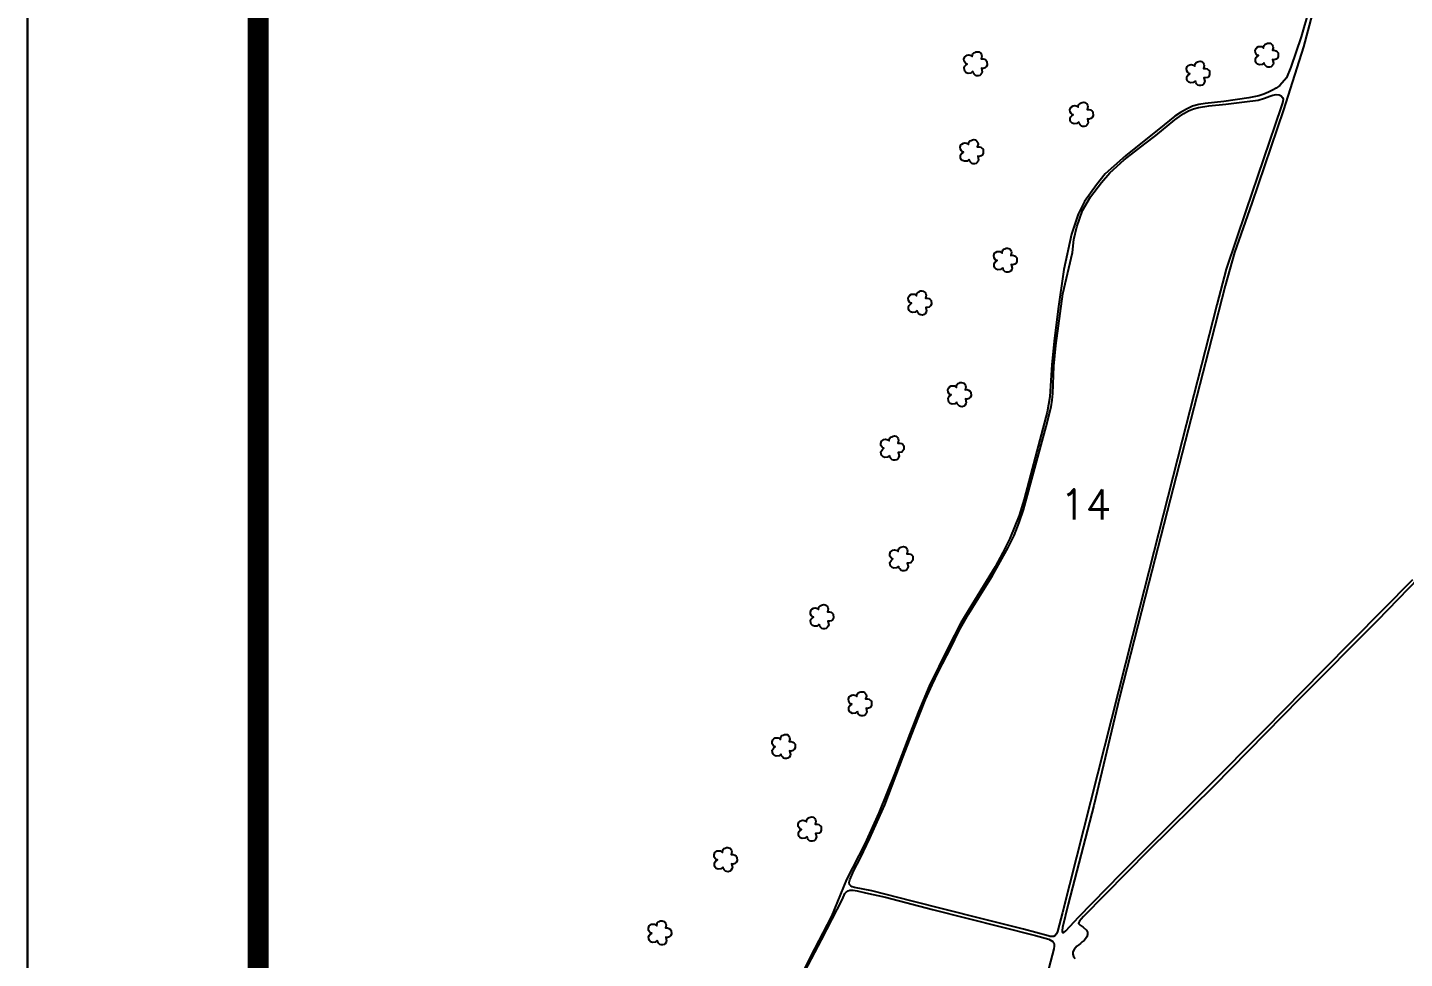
# Model space of a CAD drawing. Extents: x 723061 to 727261, y 7823092 to 7829032.
# Drawn here: x 723061 to 724256, y 7825069 to 7825877 of the extents above; entities that cross this region are included whole.
import ezdxf
from ezdxf.enums import TextEntityAlignment as Align

# ---------------------------------------------------------------- set-up
doc = ezdxf.new("R2010")
doc.units = 0
doc.header["$MEASUREMENT"] = 0
doc.linetypes.add('CONTINUO', pattern=[0])
doc.linetypes.add('LIN0', pattern=[0])
for name, color, linetype in [('0114001051', 1, 'Continuous'), ('0114001051012', 5, 'Continuous'), ('0114001051014', 5, 'Continuous'), ('0114001051015', 5, 'Continuous'), ('0114001051016', 5, 'Continuous'), ('_SIMBOLO ARVORE', 118, 'Continuous'), ('Margem', 5, 'Continuous'), ('TXT_NUM TALHOES', 7, 'Continuous')]:
    doc.layers.add(name, color=color, linetype=linetype)
doc.styles.add('SIMPLEX', font='')
doc.styles.get('SIMPLEX').set_extended_font_data('simplex.shx')

msp = doc.modelspace()

# ---------------------------------------------------------------- linework, layer by layer
at = {"layer": '0114001051'}
msp.add_lwpolyline([(724172.7, 7825891.6), (724165.9, 7825868.5), (724157.2, 7825842.2), (724153.3, 7825833), (724147.6, 7825826.4), (724144.4, 7825824.1), (724141.1, 7825822.1), (724137.6, 7825820.4), (724133.7, 7825818.7), (724129.4, 7825817.2), (724120.7, 7825815.6), (724098.9, 7825812.5), (724082.8, 7825810.7), (724077.3, 7825809.9), (724071.8, 7825808.3), (724066.6, 7825805.8), (724061.3, 7825802.9), (724056.3, 7825799.6), (724047.1, 7825792.1), (724013.7, 7825765.2), (723996, 7825749.5), (723988.4, 7825740.2), (723977.9, 7825725.6), (723972.5, 7825714.7), (723966.8, 7825697.2), (723960.1, 7825666.5), (723955.3, 7825632.6), (723951.7, 7825604.5), (723949.6, 7825584.3), (723948.8, 7825570.2), (723947.8, 7825556.3), (723946.8, 7825549.5), (723945.5, 7825542.9), (723936.5, 7825508.9), (723925.7, 7825467.4), (723921.3, 7825453.2), (723913.3, 7825433.4), (723907.1, 7825421), (723900.5, 7825408.6), (723882.6, 7825379.4), (723870.8, 7825360), (723860, 7825339.4), (723843.1, 7825305.1), (723834.1, 7825283.8), (723826.3, 7825263.9), (723813.3, 7825229.7), (723799.5, 7825195.3), (723787.5, 7825168.4), (723771.5, 7825137.3), (723758.5, 7825105.5), (723739.9, 7825070.1), (723718, 7825025.8)], dxfattribs=at)
at = {"layer": '0114001051012', "elevation": 705}
msp.add_lwpolyline([(724175.6, 7825888.2), (724168.2, 7825859.8), (724150.8, 7825805.1), (724123.2, 7825724.3), (724108.3, 7825681.3), (724104, 7825667), (724100, 7825652.4), (724088.2, 7825606.2), (724062.7, 7825507.3), (724033.9, 7825394.9), (724008.5, 7825295.3), (723986.2, 7825201.6), (723963.7, 7825116), (723958.9, 7825095.9), (723958.6, 7825093.1), (723958.7, 7825092.2), (723959, 7825091.4), (723960, 7825091.3), (723961.8, 7825093), (723972.9, 7825104.8), (724009.7, 7825142.5), (724046.3, 7825179.1), (724084.3, 7825216.8), (724134.4, 7825267.5), (724184.8, 7825318.7), (724262.9, 7825397.6)], dxfattribs=at)
at = {"layer": '0114001051014', "elevation": 692.5}
msp.add_lwpolyline([(724148.6, 7825807.7), (724118, 7825717.6), (724101, 7825666.9), (724092.8, 7825635.9), (724062.7, 7825518.2), (724025.7, 7825372.8), (723958.8, 7825108.7), (723954.7, 7825092.3), (723953.7, 7825090.2), (723952.6, 7825088.8), (723951.2, 7825088.1), (723949.7, 7825087.9), (723948.2, 7825088), (723946.4, 7825088.4), (723925.1, 7825094.3), (723886.8, 7825104), (723828.5, 7825118.7), (723793.4, 7825127.5), (723778.4, 7825130.4), (723776.5, 7825131.1), (723775.1, 7825132), (723774.2, 7825133.2), (723773.9, 7825134.7), (723774.3, 7825137.1), (723777.8, 7825145.2), (723783.4, 7825155.6), (723791.8, 7825173.2), (723804.6, 7825202.2), (723820.7, 7825244.1), (723830.3, 7825268.6), (723840.1, 7825293.7), (723845.8, 7825306.2), (723851.4, 7825318), (723862, 7825338.5), (723869.3, 7825353.3), (723877.2, 7825367.7), (723886.4, 7825382), (723898, 7825400.6), (723911.9, 7825425.4), (723917, 7825436), (723921.4, 7825447.2), (723925.2, 7825458.2), (723944.7, 7825530.5), (723949, 7825547.5), (723949.9, 7825553.2), (723950.5, 7825559.1), (723951.5, 7825582.7), (723953.2, 7825600.6), (723959.3, 7825645.4), (723967.6, 7825681.4), (723968.8, 7825692.8), (723971.4, 7825703.8), (723976.3, 7825717.8), (723983.3, 7825729.8), (723992.7, 7825742), (724000, 7825750.4), (724012.3, 7825761.8), (724030.4, 7825775.6), (724039.9, 7825782.9), (724056.5, 7825796.4), (724060.4, 7825799.5), (724064.3, 7825802), (724068.4, 7825804.2), (724072.5, 7825806), (724077, 7825807.3), (724085.8, 7825808.6), (724100.8, 7825810), (724116.8, 7825812), (724128.6, 7825813.6), (724134.3, 7825815.2), (724138.8, 7825817.1), (724141.5, 7825818), (724144.3, 7825818.5), (724146.8, 7825818.3), (724148.7, 7825817.3), (724149.8, 7825815.9), (724150.3, 7825814.3), (724150.1, 7825812.5), (724149.5, 7825810.5)], close=True, dxfattribs=at)
at = {"layer": '0114001051015', "elevation": 712.6}
msp.add_lwpolyline([(724276.9, 7825408.2), (724232.2, 7825362), (724164.9, 7825294.3), (724090.2, 7825218.5), (724033.3, 7825162.2), (723977.1, 7825105.2), (723975, 7825103), (723973.8, 7825101.4), (723973.2, 7825100), (723972.9, 7825099.3), (723973.4, 7825098.7), (723974.3, 7825097.7), (723976.9, 7825096.1), (723979.7, 7825093.5), (723980.5, 7825091.7), (723980.6, 7825089.7), (723980, 7825087.7), (723978.9, 7825085.9), (723977.6, 7825084.5), (723976.1, 7825083.2), (723974.6, 7825081.9), (723973, 7825080.7), (723971.5, 7825079.5), (723968.9, 7825076.6), (723968, 7825074.7), (723967.9, 7825072.7), (723968.5, 7825070.7), (723969.9, 7825068.8)], dxfattribs=at)
at = {"layer": '0114001051016', "elevation": 681.3}
msp.add_lwpolyline([(723732.5, 7825052), (723749.7, 7825085.1), (723767.9, 7825120.3), (723769.9, 7825125.2), (723771.1, 7825126.5), (723772.8, 7825127.5), (723774.4, 7825128.1), (723777.3, 7825128.1), (723780.7, 7825127.5), (723787.9, 7825125.9), (723805.2, 7825122.1), (723846.1, 7825111.4), (723935.4, 7825088.9), (723947, 7825085.6), (723950.5, 7825083.7), (723951.3, 7825082.5), (723951.8, 7825081.3), (723951.7, 7825079.6), (723951.3, 7825077.4), (723942.5, 7825043)], dxfattribs=at)
at = {"layer": '_SIMBOLO ARVORE', "linetype": 'CONTINUO'}
for points in [[(724133.9, 7825846, 0), (724132.1, 7825844.5, 0), (724129.8, 7825844.2, 0), (724128.1, 7825844.9, 0), (724127, 7825846, 0), (724126.5, 7825847.3, 0), (724126.4, 7825849.3, 0), (724127, 7825850.5, 0), (724127.6, 7825851.4, 0), (724129, 7825852.3, 0), (724128.1, 7825852.5, 0), (724127.3, 7825853.2, 0), (724126.3, 7825854.8, 0), (724126.1, 7825856.6, 0), (724126.9, 7825858.5, 0), (724127.6, 7825859.2, 0), (724128.9, 7825860, 0), (724130.4, 7825860.2, 0), (724131.5, 7825860.1, 0), (724132.4, 7825859.6, 0), (724133.4, 7825858.8, 0), (724133.7, 7825860.4, 0), (724133.9, 7825861.1, 0), (724134.7, 7825862, 0), (724135.8, 7825862.4, 0), (724136.8, 7825862.9, 0), (724138, 7825863, 0), (724139.2, 7825862.9, 0), (724140.1, 7825862.4, 0), (724140.8, 7825861.6, 0), (724141.4, 7825860.5, 0), (724141.6, 7825859.1, 0), (724141.1, 7825856.8, 0), (724142.7, 7825856.8, 0), (724144.1, 7825856.5, 0), (724145.3, 7825855.5, 0), (724146.1, 7825854.7, 0), (724146.2, 7825851.4, 0), (724145.5, 7825850, 0), (724144.4, 7825849, 0), (724142.7, 7825848.6, 0), (724141.3, 7825848.7, 0), (724142.1, 7825845.7, 0), (724141.7, 7825844.4, 0), (724140.8, 7825843.2, 0), (724139.9, 7825842.4, 0), (724138.5, 7825842.1, 0), (724137.2, 7825842.1, 0), (724136.1, 7825842.4, 0), (724135, 7825843.6, 0), (724134.2, 7825844.6, 0), (724133.9, 7825846.2, 0)], [(723881.2, 7825838.6, 0), (723879.3, 7825837, 0), (723877, 7825836.8, 0), (723875.4, 7825837.4, 0), (723874.2, 7825838.6, 0), (723873.8, 7825839.9, 0), (723873.6, 7825841.8, 0), (723874.3, 7825843, 0), (723874.9, 7825843.9, 0), (723876.2, 7825844.8, 0), (723875.4, 7825845.1, 0), (723874.6, 7825845.8, 0), (723873.6, 7825847.3, 0), (723873.4, 7825849.2, 0), (723874.1, 7825851.1, 0), (723874.9, 7825851.8, 0), (723876.2, 7825852.6, 0), (723877.6, 7825852.8, 0), (723878.8, 7825852.6, 0), (723879.7, 7825852.2, 0), (723880.6, 7825851.3, 0), (723880.9, 7825853, 0), (723881.2, 7825853.7, 0), (723881.9, 7825854.6, 0), (723883, 7825855, 0), (723884.1, 7825855.5, 0), (723885.3, 7825855.6, 0), (723886.4, 7825855.4, 0), (723887.3, 7825854.9, 0), (723888, 7825854.2, 0), (723888.6, 7825853, 0), (723888.9, 7825851.7, 0), (723888.3, 7825849.3, 0), (723890, 7825849.4, 0), (723891.3, 7825849, 0), (723892.6, 7825848, 0), (723893.3, 7825847.2, 0), (723893.5, 7825844, 0), (723892.7, 7825842.5, 0), (723891.7, 7825841.6, 0), (723890, 7825841.1, 0), (723888.6, 7825841.2, 0), (723889.3, 7825838.2, 0), (723889, 7825836.9, 0), (723888.1, 7825835.7, 0), (723887.1, 7825834.9, 0), (723885.8, 7825834.6, 0), (723884.4, 7825834.7, 0), (723883.4, 7825835, 0), (723882.2, 7825836.1, 0), (723881.5, 7825837.2, 0), (723881.2, 7825838.7, 0)], [(724074.2, 7825830.3, 0), (724072.4, 7825828.8, 0), (724070.1, 7825828.5, 0), (724068.5, 7825829.1, 0), (724067.3, 7825830.3, 0), (724066.8, 7825831.6, 0), (724066.7, 7825833.5, 0), (724067.3, 7825834.7, 0), (724068, 7825835.6, 0), (724069.3, 7825836.5, 0), (724068.5, 7825836.8, 0), (724067.6, 7825837.5, 0), (724066.7, 7825839, 0), (724066.5, 7825840.9, 0), (724067.2, 7825842.8, 0), (724067.9, 7825843.5, 0), (724069.3, 7825844.3, 0), (724070.7, 7825844.5, 0), (724071.8, 7825844.3, 0), (724072.7, 7825843.9, 0), (724073.7, 7825843, 0), (724074, 7825844.7, 0), (724074.3, 7825845.4, 0), (724075, 7825846.3, 0), (724076.1, 7825846.7, 0), (724077.2, 7825847.2, 0), (724078.4, 7825847.3, 0), (724079.5, 7825847.1, 0), (724080.4, 7825846.6, 0), (724081.1, 7825845.9, 0), (724081.7, 7825844.7, 0), (724081.9, 7825843.4, 0), (724081.4, 7825841.1, 0), (724083, 7825841.1, 0), (724084.4, 7825840.8, 0), (724085.7, 7825839.7, 0), (724086.4, 7825838.9, 0), (724086.6, 7825835.7, 0), (724085.8, 7825834.2, 0), (724084.7, 7825833.3, 0), (724083.1, 7825832.8, 0), (724081.6, 7825833, 0), (724082.4, 7825829.9, 0), (724082, 7825828.7, 0), (724081.2, 7825827.4, 0), (724080.2, 7825826.7, 0), (724078.8, 7825826.3, 0), (724077.5, 7825826.4, 0), (724076.5, 7825826.7, 0), (724075.3, 7825827.8, 0), (724074.5, 7825828.9, 0), (724074.3, 7825830.4, 0)], [(723973.1, 7825794.7, 0), (723971.3, 7825793.2, 0), (723969, 7825792.9, 0), (723967.4, 7825793.5, 0), (723966.2, 7825794.7, 0), (723965.7, 7825796, 0), (723965.6, 7825797.9, 0), (723966.2, 7825799.1, 0), (723966.9, 7825800, 0), (723968.2, 7825800.9, 0), (723967.4, 7825801.2, 0), (723966.5, 7825801.9, 0), (723965.6, 7825803.4, 0), (723965.4, 7825805.3, 0), (723966.1, 7825807.2, 0), (723966.8, 7825807.9, 0), (723968.2, 7825808.7, 0), (723969.6, 7825808.9, 0), (723970.7, 7825808.7, 0), (723971.6, 7825808.3, 0), (723972.6, 7825807.4, 0), (723972.9, 7825809.1, 0), (723973.2, 7825809.8, 0), (723973.9, 7825810.7, 0), (723975, 7825811.1, 0), (723976.1, 7825811.6, 0), (723977.3, 7825811.7, 0), (723978.4, 7825811.5, 0), (723979.3, 7825811, 0), (723980, 7825810.3, 0), (723980.6, 7825809.1, 0), (723980.8, 7825807.8, 0), (723980.3, 7825805.4, 0), (723981.9, 7825805.5, 0), (723983.3, 7825805.1, 0), (723984.6, 7825804.1, 0), (723985.3, 7825803.3, 0), (723985.5, 7825800.1, 0), (723984.7, 7825798.6, 0), (723983.6, 7825797.7, 0), (723982, 7825797.2, 0), (723980.5, 7825797.4, 0), (723981.3, 7825794.3, 0), (723981, 7825793, 0), (723980.1, 7825791.8, 0), (723979.1, 7825791.1, 0), (723977.8, 7825790.7, 0), (723976.4, 7825790.8, 0), (723975.4, 7825791.1, 0), (723974.2, 7825792.2, 0), (723973.4, 7825793.3, 0), (723973.2, 7825794.8, 0)], [(723877.9, 7825762.2, 0), (723876.1, 7825760.7, 0), (723873.8, 7825760.5, 0), (723872.1, 7825761.1, 0), (723871, 7825762.2, 0), (723870.5, 7825763.6, 0), (723870.3, 7825765.5, 0), (723871, 7825766.7, 0), (723871.6, 7825767.6, 0), (723873, 7825768.5, 0), (723872.1, 7825768.8, 0), (723871.3, 7825769.5, 0), (723870.3, 7825771, 0), (723870.1, 7825772.8, 0), (723870.8, 7825774.8, 0), (723871.6, 7825775.4, 0), (723872.9, 7825776.3, 0), (723874.3, 7825776.5, 0), (723875.5, 7825776.3, 0), (723876.4, 7825775.9, 0), (723877.4, 7825775, 0), (723877.7, 7825776.7, 0), (723877.9, 7825777.3, 0), (723878.6, 7825778.3, 0), (723879.7, 7825778.7, 0), (723880.8, 7825779.2, 0), (723882, 7825779.3, 0), (723883.1, 7825779.1, 0), (723884.1, 7825778.6, 0), (723884.7, 7825777.9, 0), (723885.3, 7825776.7, 0), (723885.6, 7825775.4, 0), (723885, 7825773, 0), (723886.7, 7825773, 0), (723888, 7825772.7, 0), (723889.3, 7825771.7, 0), (723890, 7825770.9, 0), (723890.2, 7825767.7, 0), (723889.4, 7825766.2, 0), (723888.4, 7825765.2, 0), (723886.7, 7825764.8, 0), (723885.3, 7825764.9, 0), (723886, 7825761.9, 0), (723885.7, 7825760.6, 0), (723884.8, 7825759.4, 0), (723883.9, 7825758.6, 0), (723882.5, 7825758.3, 0), (723881.1, 7825758.4, 0), (723880.1, 7825758.7, 0), (723879, 7825759.8, 0), (723878.2, 7825760.8, 0), (723877.9, 7825762.4, 0)], [(723907, 7825668.2, 0), (723905.2, 7825666.7, 0), (723902.9, 7825666.4, 0), (723901.3, 7825667, 0), (723900.1, 7825668.2, 0), (723899.6, 7825669.5, 0), (723899.5, 7825671.4, 0), (723900.1, 7825672.6, 0), (723900.8, 7825673.5, 0), (723902.1, 7825674.4, 0), (723901.3, 7825674.7, 0), (723900.4, 7825675.4, 0), (723899.5, 7825676.9, 0), (723899.3, 7825678.8, 0), (723900, 7825680.7, 0), (723900.7, 7825681.4, 0), (723902.1, 7825682.2, 0), (723903.5, 7825682.4, 0), (723904.6, 7825682.2, 0), (723905.5, 7825681.8, 0), (723906.5, 7825680.9, 0), (723906.8, 7825682.6, 0), (723907.1, 7825683.3, 0), (723907.8, 7825684.2, 0), (723908.9, 7825684.6, 0), (723910, 7825685.1, 0), (723911.2, 7825685.2, 0), (723912.3, 7825685, 0), (723913.2, 7825684.5, 0), (723913.9, 7825683.8, 0), (723914.5, 7825682.6, 0), (723914.7, 7825681.3, 0), (723914.2, 7825678.9, 0), (723915.8, 7825679, 0), (723917.2, 7825678.6, 0), (723918.5, 7825677.6, 0), (723919.2, 7825676.8, 0), (723919.4, 7825673.6, 0), (723918.6, 7825672.1, 0), (723917.5, 7825671.2, 0), (723915.9, 7825670.7, 0), (723914.4, 7825670.9, 0), (723915.2, 7825667.8, 0), (723914.9, 7825666.6, 0), (723914, 7825665.3, 0), (723913, 7825664.6, 0), (723911.7, 7825664.2, 0), (723910.3, 7825664.3, 0), (723909.3, 7825664.6, 0), (723908.1, 7825665.7, 0), (723907.3, 7825666.8, 0), (723907.1, 7825668.3, 0)], [(723832.8, 7825631.1, 0), (723831, 7825629.6, 0), (723828.7, 7825629.3, 0), (723827, 7825629.9, 0), (723825.9, 7825631.1, 0), (723825.4, 7825632.4, 0), (723825.3, 7825634.3, 0), (723825.9, 7825635.5, 0), (723826.6, 7825636.4, 0), (723827.9, 7825637.3, 0), (723827, 7825637.6, 0), (723826.2, 7825638.3, 0), (723825.2, 7825639.8, 0), (723825, 7825641.7, 0), (723825.8, 7825643.6, 0), (723826.5, 7825644.3, 0), (723827.8, 7825645.1, 0), (723829.3, 7825645.3, 0), (723830.4, 7825645.1, 0), (723831.3, 7825644.7, 0), (723832.3, 7825643.8, 0), (723832.6, 7825645.5, 0), (723832.8, 7825646.2, 0), (723833.6, 7825647.1, 0), (723834.7, 7825647.5, 0), (723835.7, 7825648, 0), (723836.9, 7825648.1, 0), (723838.1, 7825647.9, 0), (723839, 7825647.4, 0), (723839.7, 7825646.7, 0), (723840.3, 7825645.5, 0), (723840.5, 7825644.2, 0), (723840, 7825641.8, 0), (723841.6, 7825641.9, 0), (723843, 7825641.5, 0), (723844.2, 7825640.5, 0), (723845, 7825639.7, 0), (723845.1, 7825636.5, 0), (723844.4, 7825635, 0), (723843.3, 7825634.1, 0), (723841.6, 7825633.6, 0), (723840.2, 7825633.8, 0), (723841, 7825630.7, 0), (723840.6, 7825629.5, 0), (723839.7, 7825628.2, 0), (723838.8, 7825627.5, 0), (723837.4, 7825627.1, 0), (723836.1, 7825627.2, 0), (723835, 7825627.5, 0), (723833.9, 7825628.6, 0), (723833.1, 7825629.7, 0), (723832.8, 7825631.2, 0)], [(723867.3, 7825551.6, 0), (723865.5, 7825550.1, 0), (723863.1, 7825549.8, 0), (723861.5, 7825550.4, 0), (723860.3, 7825551.6, 0), (723859.9, 7825552.9, 0), (723859.7, 7825554.8, 0), (723860.4, 7825556, 0), (723861, 7825556.9, 0), (723862.3, 7825557.8, 0), (723861.5, 7825558.1, 0), (723860.7, 7825558.8, 0), (723859.7, 7825560.3, 0), (723859.5, 7825562.2, 0), (723860.2, 7825564.1, 0), (723861, 7825564.8, 0), (723862.3, 7825565.6, 0), (723863.7, 7825565.8, 0), (723864.9, 7825565.6, 0), (723865.8, 7825565.2, 0), (723866.8, 7825564.3, 0), (723867, 7825566, 0), (723867.3, 7825566.7, 0), (723868, 7825567.6, 0), (723869.1, 7825568, 0), (723870.2, 7825568.5, 0), (723871.4, 7825568.6, 0), (723872.5, 7825568.4, 0), (723873.5, 7825567.9, 0), (723874.1, 7825567.2, 0), (723874.7, 7825566, 0), (723875, 7825564.7, 0), (723874.4, 7825562.3, 0), (723876.1, 7825562.4, 0), (723877.4, 7825562, 0), (723878.7, 7825561, 0), (723879.4, 7825560.2, 0), (723879.6, 7825557, 0), (723878.8, 7825555.5, 0), (723877.8, 7825554.6, 0), (723876.1, 7825554.1, 0), (723874.7, 7825554.3, 0), (723875.4, 7825551.2, 0), (723875.1, 7825550, 0), (723874.2, 7825548.7, 0), (723873.3, 7825548, 0), (723871.9, 7825547.6, 0), (723870.5, 7825547.7, 0), (723869.5, 7825548, 0), (723868.4, 7825549.1, 0), (723867.6, 7825550.2, 0), (723867.3, 7825551.7, 0)], [(723808.9, 7825505.2, 0), (723807.1, 7825503.7, 0), (723804.8, 7825503.4, 0), (723803.2, 7825504, 0), (723802, 7825505.2, 0), (723801.5, 7825506.5, 0), (723801.4, 7825508.4, 0), (723802, 7825509.7, 0), (723802.7, 7825510.6, 0), (723804, 7825511.5, 0), (723803.2, 7825511.7, 0), (723802.3, 7825512.4, 0), (723801.4, 7825514, 0), (723801.2, 7825515.8, 0), (723801.9, 7825517.7, 0), (723802.6, 7825518.4, 0), (723804, 7825519.2, 0), (723805.4, 7825519.4, 0), (723806.5, 7825519.2, 0), (723807.4, 7825518.8, 0), (723808.4, 7825517.9, 0), (723808.7, 7825519.6, 0), (723809, 7825520.3, 0), (723809.7, 7825521.2, 0), (723810.8, 7825521.6, 0), (723811.9, 7825522.1, 0), (723813.1, 7825522.2, 0), (723814.2, 7825522, 0), (723815.1, 7825521.6, 0), (723815.8, 7825520.8, 0), (723816.4, 7825519.6, 0), (723816.6, 7825518.3, 0), (723816.1, 7825516, 0), (723817.7, 7825516, 0), (723819.1, 7825515.7, 0), (723820.4, 7825514.7, 0), (723821.1, 7825513.8, 0), (723821.3, 7825510.6, 0), (723820.5, 7825509.2, 0), (723819.4, 7825508.2, 0), (723817.8, 7825507.8, 0), (723816.3, 7825507.9, 0), (723817.1, 7825504.9, 0), (723816.7, 7825503.6, 0), (723815.9, 7825502.3, 0), (723814.9, 7825501.6, 0), (723813.5, 7825501.2, 0), (723812.2, 7825501.3, 0), (723811.2, 7825501.6, 0), (723810, 7825502.8, 0), (723809.2, 7825503.8, 0), (723809, 7825505.4, 0)], [(723816.7, 7825409.2, 0), (723814.9, 7825407.7, 0), (723812.6, 7825407.4, 0), (723811, 7825408.1, 0), (723809.8, 7825409.2, 0), (723809.4, 7825410.5, 0), (723809.2, 7825412.4, 0), (723809.9, 7825413.7, 0), (723810.5, 7825414.6, 0), (723811.8, 7825415.5, 0), (723811, 7825415.7, 0), (723810.2, 7825416.4, 0), (723809.2, 7825418, 0), (723809, 7825419.8, 0), (723809.7, 7825421.7, 0), (723810.5, 7825422.4, 0), (723811.8, 7825423.2, 0), (723813.2, 7825423.4, 0), (723814.4, 7825423.2, 0), (723815.3, 7825422.8, 0), (723816.2, 7825422, 0), (723816.5, 7825423.6, 0), (723816.8, 7825424.3, 0), (723817.5, 7825425.2, 0), (723818.6, 7825425.6, 0), (723819.7, 7825426.1, 0), (723820.9, 7825426.2, 0), (723822, 7825426.1, 0), (723822.9, 7825425.6, 0), (723823.6, 7825424.8, 0), (723824.2, 7825423.6, 0), (723824.5, 7825422.3, 0), (723823.9, 7825420, 0), (723825.6, 7825420, 0), (723826.9, 7825419.7, 0), (723828.2, 7825418.7, 0), (723828.9, 7825417.8, 0), (723829.1, 7825414.6, 0), (723828.3, 7825413.2, 0), (723827.3, 7825412.2, 0), (723825.6, 7825411.8, 0), (723824.2, 7825411.9, 0), (723824.9, 7825408.9, 0), (723824.6, 7825407.6, 0), (723823.7, 7825406.4, 0), (723822.7, 7825405.6, 0), (723821.4, 7825405.3, 0), (723820, 7825405.3, 0), (723819, 7825405.6, 0), (723817.8, 7825406.8, 0), (723817, 7825407.8, 0), (723816.8, 7825409.4, 0)], [(723747.8, 7825358.9, 0), (723746, 7825357.3, 0), (723743.7, 7825357.1, 0), (723742.1, 7825357.7, 0), (723740.9, 7825358.8, 0), (723740.4, 7825360.2, 0), (723740.3, 7825362.1, 0), (723740.9, 7825363.3, 0), (723741.6, 7825364.2, 0), (723742.9, 7825365.1, 0), (723742.1, 7825365.4, 0), (723741.2, 7825366.1, 0), (723740.2, 7825367.6, 0), (723740.1, 7825369.4, 0), (723740.8, 7825371.4, 0), (723741.5, 7825372, 0), (723742.9, 7825372.9, 0), (723744.3, 7825373.1, 0), (723745.4, 7825372.9, 0), (723746.3, 7825372.5, 0), (723747.3, 7825371.6, 0), (723747.6, 7825373.3, 0), (723747.8, 7825374, 0), (723748.6, 7825374.9, 0), (723749.7, 7825375.3, 0), (723750.7, 7825375.8, 0), (723751.9, 7825375.9, 0), (723753.1, 7825375.7, 0), (723754, 7825375.2, 0), (723754.7, 7825374.5, 0), (723755.3, 7825373.3, 0), (723755.5, 7825372, 0), (723755, 7825369.6, 0), (723756.6, 7825369.7, 0), (723758, 7825369.3, 0), (723759.3, 7825368.3, 0), (723760, 7825367.5, 0), (723760.2, 7825364.3, 0), (723759.4, 7825362.8, 0), (723758.3, 7825361.9, 0), (723756.7, 7825361.4, 0), (723755.2, 7825361.5, 0), (723756, 7825358.5, 0), (723755.6, 7825357.2, 0), (723754.8, 7825356, 0), (723753.8, 7825355.2, 0), (723752.4, 7825354.9, 0), (723751.1, 7825355, 0), (723750.1, 7825355.3, 0), (723748.9, 7825356.4, 0), (723748.1, 7825357.4, 0), (723747.9, 7825359, 0)], [(723781, 7825283.3, 0), (723779.1, 7825281.8, 0), (723776.8, 7825281.5, 0), (723775.2, 7825282.2, 0), (723774, 7825283.3, 0), (723773.6, 7825284.6, 0), (723773.4, 7825286.6, 0), (723774.1, 7825287.8, 0), (723774.7, 7825288.7, 0), (723776, 7825289.6, 0), (723775.2, 7825289.9, 0), (723774.4, 7825290.5, 0), (723773.4, 7825292.1, 0), (723773.2, 7825293.9, 0), (723773.9, 7825295.8, 0), (723774.7, 7825296.5, 0), (723776, 7825297.3, 0), (723777.4, 7825297.5, 0), (723778.6, 7825297.4, 0), (723779.5, 7825297, 0), (723780.4, 7825296.1, 0), (723780.7, 7825297.8, 0), (723781, 7825298.4, 0), (723781.7, 7825299.4, 0), (723782.8, 7825299.8, 0), (723783.9, 7825300.2, 0), (723785.1, 7825300.3, 0), (723786.2, 7825300.2, 0), (723787.1, 7825299.7, 0), (723787.8, 7825299, 0), (723788.4, 7825297.8, 0), (723788.7, 7825296.4, 0), (723788.1, 7825294.1, 0), (723789.8, 7825294.1, 0), (723791.1, 7825293.8, 0), (723792.4, 7825292.8, 0), (723793.1, 7825292, 0), (723793.3, 7825288.7, 0), (723792.5, 7825287.3, 0), (723791.5, 7825286.3, 0), (723789.8, 7825285.9, 0), (723788.4, 7825286, 0), (723789.1, 7825283, 0), (723788.8, 7825281.7, 0), (723787.9, 7825280.5, 0), (723786.9, 7825279.7, 0), (723785.6, 7825279.4, 0), (723784.2, 7825279.5, 0), (723783.2, 7825279.7, 0), (723782, 7825280.9, 0), (723781.3, 7825281.9, 0), (723781, 7825283.5, 0)], [(723714.7, 7825246.2, 0), (723712.9, 7825244.7, 0), (723710.5, 7825244.4, 0), (723708.9, 7825245.1, 0), (723707.7, 7825246.2, 0), (723707.3, 7825247.5, 0), (723707.1, 7825249.5, 0), (723707.8, 7825250.7, 0), (723708.4, 7825251.6, 0), (723709.7, 7825252.5, 0), (723708.9, 7825252.8, 0), (723708.1, 7825253.4, 0), (723707.1, 7825255, 0), (723706.9, 7825256.8, 0), (723707.6, 7825258.7, 0), (723708.4, 7825259.4, 0), (723709.7, 7825260.2, 0), (723711.1, 7825260.4, 0), (723712.3, 7825260.3, 0), (723713.2, 7825259.9, 0), (723714.2, 7825259, 0), (723714.4, 7825260.7, 0), (723714.7, 7825261.3, 0), (723715.4, 7825262.3, 0), (723716.5, 7825262.7, 0), (723717.6, 7825263.1, 0), (723718.8, 7825263.2, 0), (723719.9, 7825263.1, 0), (723720.9, 7825262.6, 0), (723721.5, 7825261.9, 0), (723722.1, 7825260.7, 0), (723722.4, 7825259.3, 0), (723721.8, 7825257, 0), (723723.5, 7825257, 0), (723724.8, 7825256.7, 0), (723726.1, 7825255.7, 0), (723726.8, 7825254.9, 0), (723727, 7825251.6, 0), (723726.2, 7825250.2, 0), (723725.2, 7825249.2, 0), (723723.5, 7825248.8, 0), (723722.1, 7825248.9, 0), (723722.8, 7825245.9, 0), (723722.5, 7825244.6, 0), (723721.6, 7825243.4, 0), (723720.7, 7825242.6, 0), (723719.3, 7825242.3, 0), (723717.9, 7825242.4, 0), (723716.9, 7825242.6, 0), (723715.8, 7825243.8, 0), (723715, 7825244.8, 0), (723714.7, 7825246.4, 0)], [(723737.2, 7825174.7, 0), (723735.4, 7825173.2, 0), (723733.1, 7825172.9, 0), (723731.4, 7825173.5, 0), (723730.3, 7825174.7, 0), (723729.8, 7825176, 0), (723729.7, 7825177.9, 0), (723730.3, 7825179.1, 0), (723731, 7825180, 0), (723732.3, 7825180.9, 0), (723731.4, 7825181.2, 0), (723730.6, 7825181.9, 0), (723729.6, 7825183.4, 0), (723729.5, 7825185.3, 0), (723730.2, 7825187.2, 0), (723730.9, 7825187.9, 0), (723732.3, 7825188.7, 0), (723733.7, 7825188.9, 0), (723734.8, 7825188.7, 0), (723735.7, 7825188.3, 0), (723736.7, 7825187.4, 0), (723737, 7825189.1, 0), (723737.2, 7825189.8, 0), (723738, 7825190.7, 0), (723739.1, 7825191.1, 0), (723740.1, 7825191.6, 0), (723741.3, 7825191.7, 0), (723742.5, 7825191.5, 0), (723743.4, 7825191, 0), (723744.1, 7825190.3, 0), (723744.7, 7825189.1, 0), (723744.9, 7825187.8, 0), (723744.4, 7825185.5, 0), (723746, 7825185.5, 0), (723747.4, 7825185.1, 0), (723748.7, 7825184.1, 0), (723749.4, 7825183.3, 0), (723749.6, 7825180.1, 0), (723748.8, 7825178.6, 0), (723747.7, 7825177.7, 0), (723746.1, 7825177.2, 0), (723744.6, 7825177.4, 0), (723745.4, 7825174.3, 0), (723745, 7825173.1, 0), (723744.2, 7825171.8, 0), (723743.2, 7825171.1, 0), (723741.8, 7825170.7, 0), (723740.5, 7825170.8, 0), (723739.5, 7825171.1, 0), (723738.3, 7825172.2, 0), (723737.5, 7825173.3, 0), (723737.3, 7825174.8, 0)], [(723664.3, 7825148.2, 0), (723662.5, 7825146.7, 0), (723660.2, 7825146.4, 0), (723658.5, 7825147, 0), (723657.4, 7825148.2, 0), (723656.9, 7825149.5, 0), (723656.8, 7825151.4, 0), (723657.4, 7825152.6, 0), (723658, 7825153.5, 0), (723659.4, 7825154.4, 0), (723658.5, 7825154.7, 0), (723657.7, 7825155.4, 0), (723656.7, 7825156.9, 0), (723656.5, 7825158.8, 0), (723657.2, 7825160.7, 0), (723658, 7825161.4, 0), (723659.3, 7825162.2, 0), (723660.8, 7825162.4, 0), (723661.9, 7825162.2, 0), (723662.8, 7825161.8, 0), (723663.8, 7825160.9, 0), (723664.1, 7825162.6, 0), (723664.3, 7825163.3, 0), (723665.1, 7825164.2, 0), (723666.1, 7825164.6, 0), (723667.2, 7825165.1, 0), (723668.4, 7825165.2, 0), (723669.5, 7825165, 0), (723670.5, 7825164.5, 0), (723671.2, 7825163.8, 0), (723671.8, 7825162.6, 0), (723672, 7825161.3, 0), (723671.4, 7825159, 0), (723673.1, 7825159, 0), (723674.5, 7825158.6, 0), (723675.7, 7825157.6, 0), (723676.4, 7825156.8, 0), (723676.6, 7825153.6, 0), (723675.8, 7825152.1, 0), (723674.8, 7825151.2, 0), (723673.1, 7825150.7, 0), (723671.7, 7825150.9, 0), (723672.5, 7825147.8, 0), (723672.1, 7825146.6, 0), (723671.2, 7825145.3, 0), (723670.3, 7825144.6, 0), (723668.9, 7825144.2, 0), (723667.6, 7825144.3, 0), (723666.5, 7825144.6, 0), (723665.4, 7825145.7, 0), (723664.6, 7825146.8, 0), (723664.3, 7825148.3, 0)], [(723607.3, 7825084.6, 0), (723605.5, 7825083.1, 0), (723603.2, 7825082.8, 0), (723601.5, 7825083.4, 0), (723600.4, 7825084.6, 0), (723599.9, 7825085.9, 0), (723599.7, 7825087.8, 0), (723600.4, 7825089, 0), (723601, 7825089.9, 0), (723602.4, 7825090.8, 0), (723601.5, 7825091.1, 0), (723600.7, 7825091.8, 0), (723599.7, 7825093.3, 0), (723599.5, 7825095.2, 0), (723600.2, 7825097.1, 0), (723601, 7825097.8, 0), (723602.3, 7825098.6, 0), (723603.7, 7825098.8, 0), (723604.9, 7825098.6, 0), (723605.8, 7825098.2, 0), (723606.8, 7825097.3, 0), (723607.1, 7825099, 0), (723607.3, 7825099.7, 0), (723608, 7825100.6, 0), (723609.1, 7825101, 0), (723610.2, 7825101.5, 0), (723611.4, 7825101.6, 0), (723612.5, 7825101.4, 0), (723613.5, 7825100.9, 0), (723614.1, 7825100.2, 0), (723614.7, 7825099, 0), (723615, 7825097.7, 0), (723614.4, 7825095.4, 0), (723616.1, 7825095.4, 0), (723617.4, 7825095, 0), (723618.7, 7825094, 0), (723619.4, 7825093.2, 0), (723619.6, 7825090, 0), (723618.8, 7825088.5, 0), (723617.8, 7825087.6, 0), (723616.1, 7825087.1, 0), (723614.7, 7825087.3, 0), (723615.4, 7825084.2, 0), (723615.1, 7825083, 0), (723614.2, 7825081.7, 0), (723613.3, 7825081, 0), (723611.9, 7825080.6, 0), (723610.5, 7825080.7, 0), (723609.5, 7825081, 0), (723608.4, 7825082.1, 0), (723607.6, 7825083.2, 0), (723607.3, 7825084.7, 0)]]:
    msp.add_polyline3d(points, dxfattribs=at)
at = {"layer": 'Margem', "color": 174, "linetype": 'LIN0'}
msp.add_line((723060.8, 7823091.9), (723060.8, 7829031.9), dxfattribs=at)
at = {"layer": 'Margem', "color": 174, "linetype": 'LIN0', "flags": 128}
msp.add_lwpolyline([(727260.8, 7823091.9), (727260.8, 7829031.9), (723060.8, 7829031.9), (723060.8, 7823091.9)], close=True, dxfattribs=at)
at = {"layer": 'Margem', "color": 174, "linetype": 'LIN0', "const_width": 18.2, "flags": 128}
msp.add_lwpolyline([(727060.8, 7823760.7), (727060.8, 7828831.9), (723260.8, 7828831.9), (723260.8, 7823760.7)], close=True, dxfattribs=at)

# ---------------------------------------------------------------- texts
at = {"layer": 'TXT_NUM TALHOES', "linetype": 'Continuous', "style": 'SIMPLEX'}
msp.add_text('14', height=26, dxfattribs=at).set_placement((723979, 7825462.8), align=Align.MIDDLE_CENTER)

doc.saveas('drawing.dxf')
